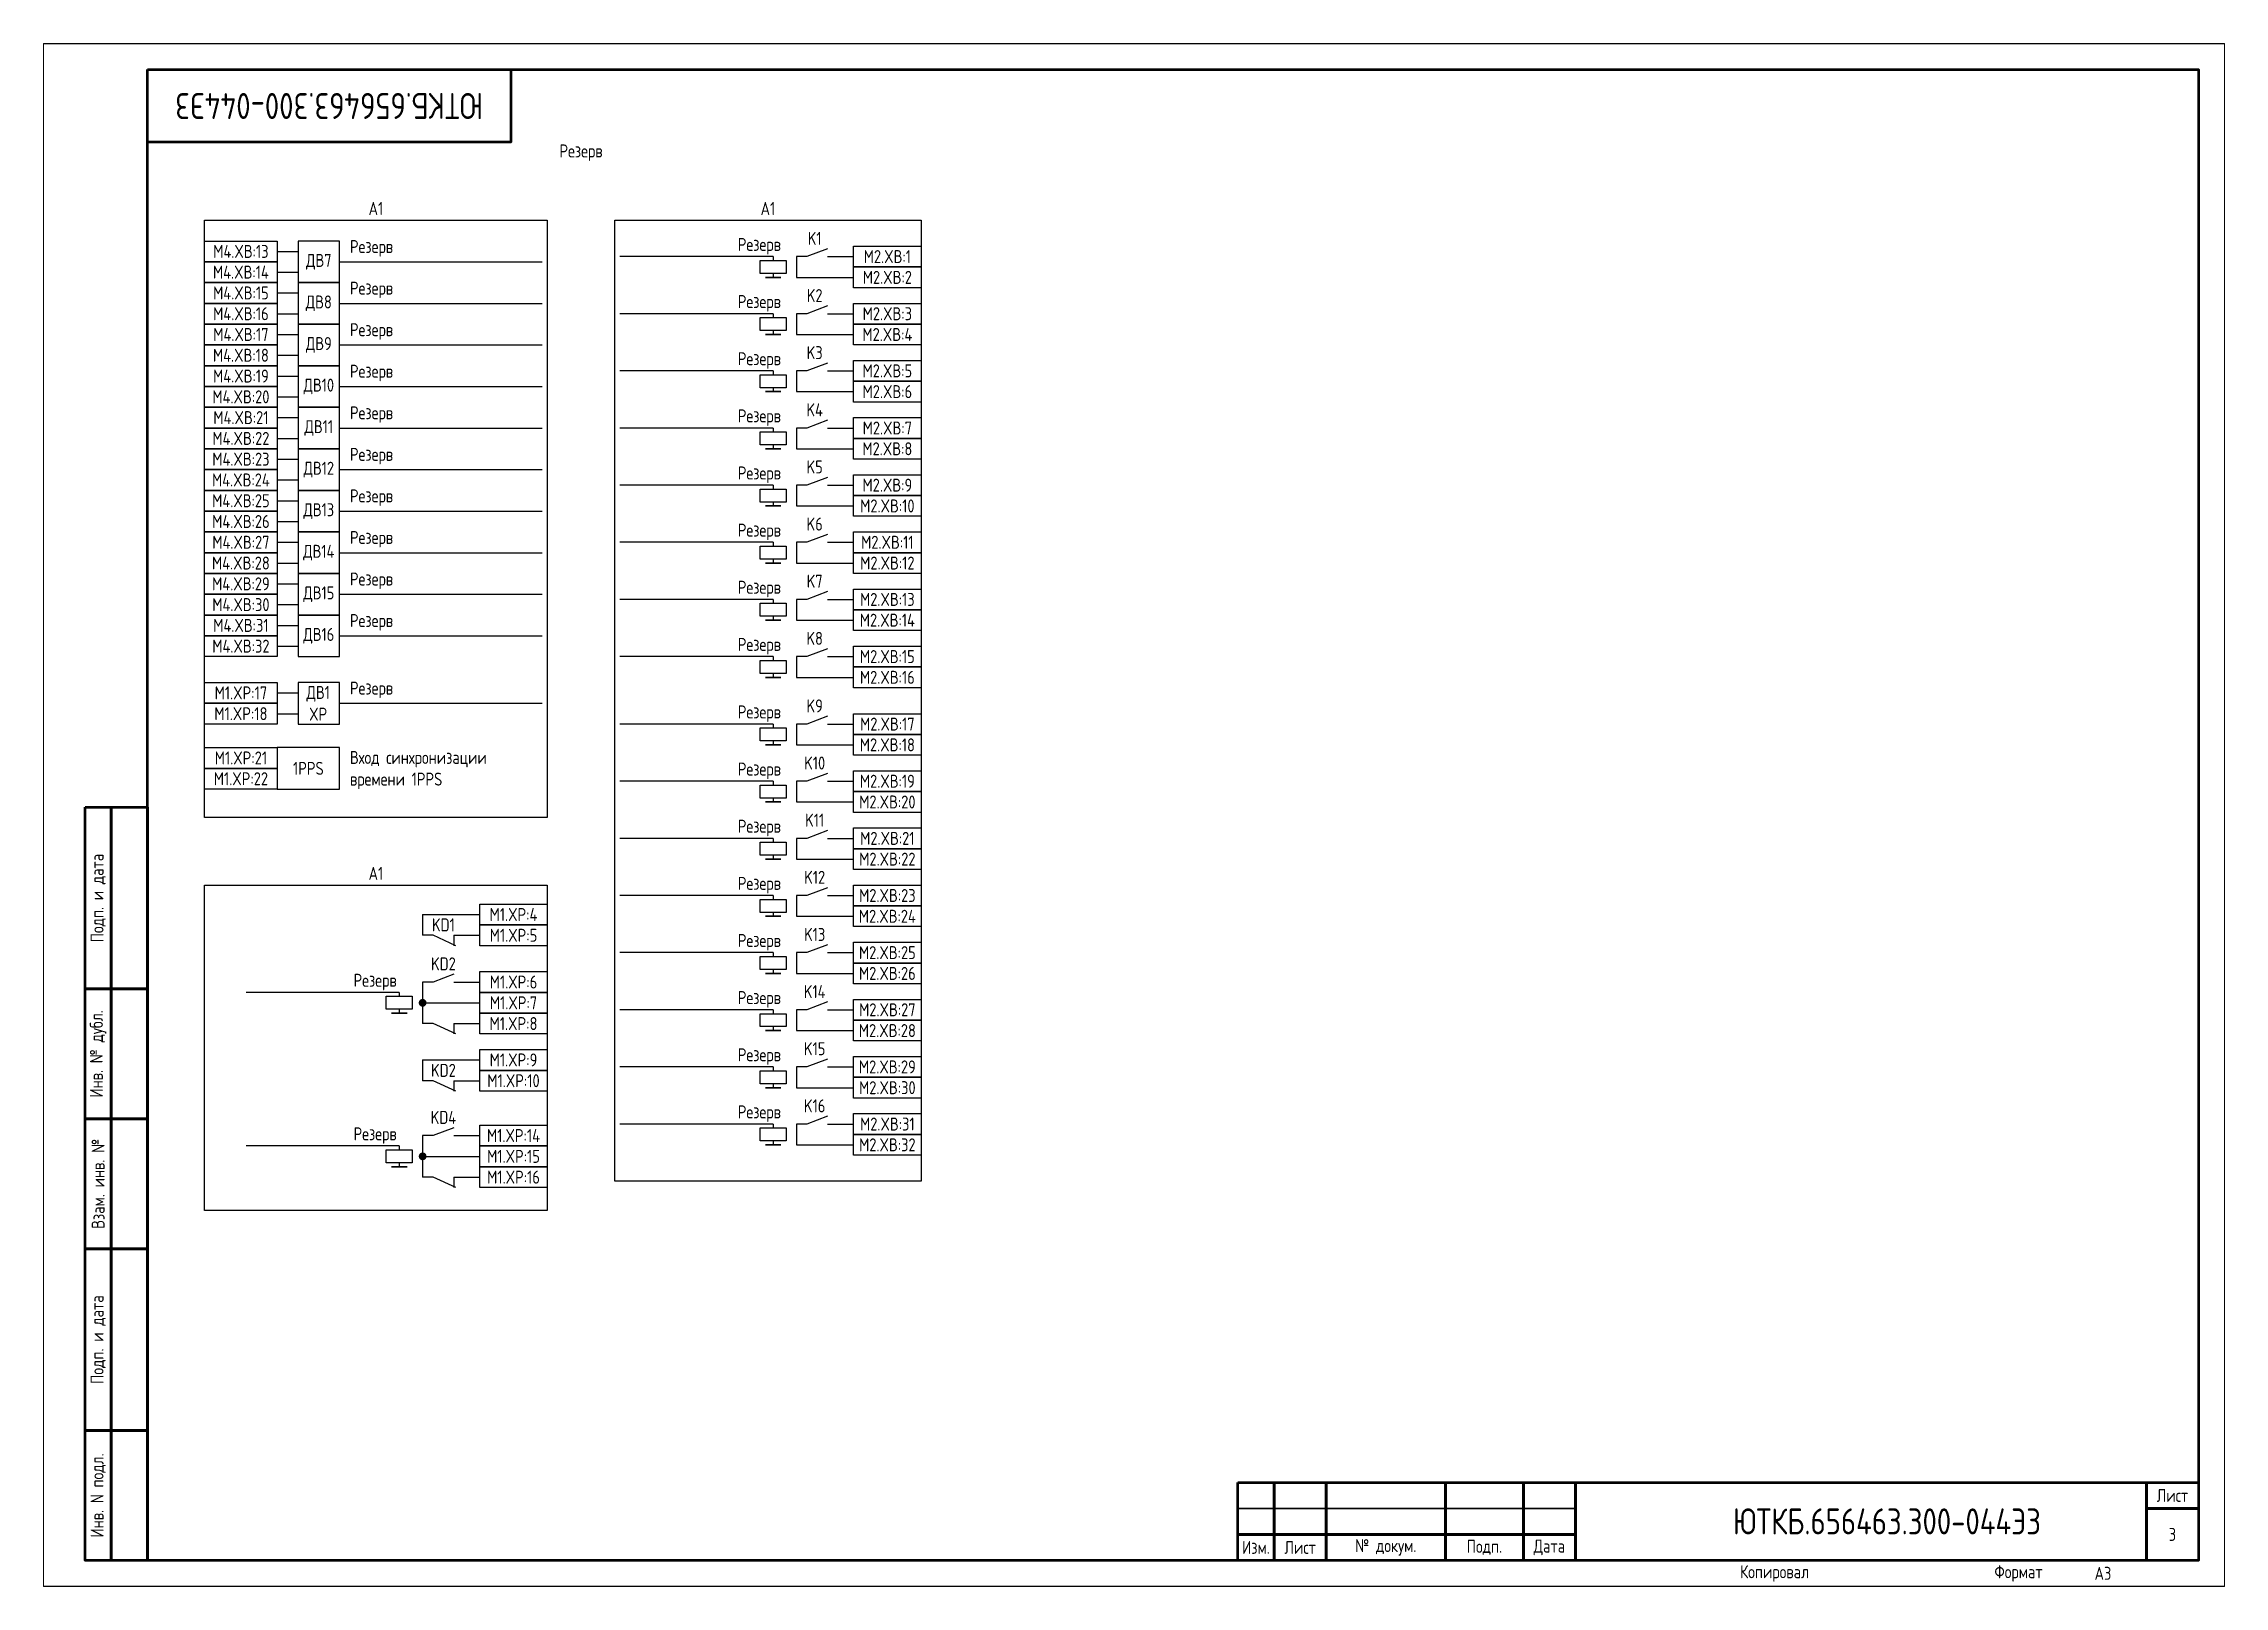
# Paper-space layout 'Лист3' of a CAD drawing. Header units: millimetres, sheet in inches. Extents: x 77.7 to 101.3, y 96.7 to 113.3.
# The model-space entities are those that its viewports show. They can reach past a viewport. Long polylines and large blocks are cut down to what shows.
import ezdxf

# ---------------------------------------------------------------- set-up
doc = ezdxf.new("R2010")
doc.units = ezdxf.units.MM
doc.styles.add('Gost_type_A', font='GOST_A.TTF')

# ---------------------------------------------------------------- blocks, each defined once
blk = doc.blocks.new('Формат_А3')
blk.add_lwpolyline([(-420, 297), (0, 297), (0, 0), (-420, 0)], close=True)
at = {"lineweight": 50}
blk.add_lwpolyline([(-400, 292), (-5, 292), (-5, 5), (-400, 5)], close=True, dxfattribs=at)
blk = doc.blocks.new('Штамп угловой верхний')
at = {"lineweight": 50}
blk.add_lwpolyline([(0, 0), (70, 0), (70, -14), (0, -14)], close=True, dxfattribs=at)
blk = doc.blocks.new('Штамп левый нижний')
at = {"lineweight": 50}
for points in [[(-12, 145), (-7, 145), (-7, 110), (-12, 110)], [(-7, 145), (0, 145), (0, 110), (-7, 110)], [(-12, 110), (-7, 110), (-7, 85), (-12, 85)], [(-7, 110), (0, 110), (0, 85), (-7, 85)], [(-12, 85), (-7, 85), (-7, 60), (-12, 60)], [(-7, 85), (0, 85), (0, 60), (-7, 60)], [(-12, 60), (-7, 60), (-7, 25), (-12, 25)], [(-7, 60), (0, 60), (0, 25), (-7, 25)], [(-12, 25), (-7, 25), (-7, 0), (-12, 0)], [(-7, 25), (0, 25), (0, 0), (-7, 0)]]:
    blk.add_lwpolyline(points, close=True, dxfattribs=at)
at = {"char_height": 2.5, "attachment_point": 5, "rotation": 90, "style": 'Gost_type_A'}
for s, insert, width in [('Подп. и дата', (-9.5, 127.5), 35), ('Инв. № дубл.', (-9.5, 97.5), 25), ('Взам. инв. №', (-9.5, 72.5), 25), ('Подп. и дата', (-9.5, 42.5), 35), ('Инв. N подл.', (-9.5, 12.5), 25)]:
    blk.add_mtext(s, dxfattribs=dict(at, insert=insert, width=width))
blk = doc.blocks.new('Штамп малый нижний')
at = {"lineweight": 50}
for points in [[(-185, 15), (-178, 15), (-178, 5), (-185, 5)], [(-178, 15), (-168, 15), (-168, 5), (-178, 5)], [(-168, 15), (-145, 15), (-145, 5), (-168, 5)], [(-145, 15), (-130, 15), (-130, 5), (-145, 5)], [(-130, 15), (-120, 15), (-120, 5), (-130, 5)], [(-120, 15), (-10, 15), (-10, 0), (-120, 0)], [(-10, 15), (0, 15), (0, 10), (-10, 10)], [(-10, 10), (0, 10), (0, 0), (-10, 0)], [(-185, 5), (-178, 5), (-178, 0), (-185, 0)], [(-178, 5), (-168, 5), (-168, 0), (-178, 0)], [(-168, 5), (-145, 5), (-145, 0), (-168, 0)], [(-145, 5), (-130, 5), (-130, 0), (-145, 0)], [(-130, 5), (-120, 5), (-120, 0), (-130, 0)]]:
    blk.add_lwpolyline(points, close=True, dxfattribs=at)
for points in [[(-185, 15), (-178, 15), (-178, 10), (-185, 10)], [(-178, 15), (-168, 15), (-168, 10), (-178, 10)], [(-168, 15), (-145, 15), (-145, 10), (-168, 10)], [(-145, 15), (-130, 15), (-130, 10), (-145, 10)], [(-130, 15), (-120, 15), (-120, 10), (-130, 10)], [(-185, 10), (-178, 10), (-178, 5), (-185, 5)], [(-178, 10), (-168, 10), (-168, 5), (-178, 5)], [(-168, 10), (-145, 10), (-145, 5), (-168, 5)], [(-145, 10), (-130, 10), (-130, 5), (-145, 5)], [(-130, 10), (-120, 10), (-120, 5), (-130, 5)]]:
    blk.add_lwpolyline(points, close=True)
at = {"char_height": 2.5, "style": 'Gost_type_A'}
for s, insert, width, attachment_point in [('Лист', (-5, 12.5), 10, 5), ('Изм.', (-181.5, 2.5), 7, 5), ('Лист', (-173, 2.5), 10, 5), ('№ докум.', (-156.5, 2.5), 23, 5), ('Подп.', (-137.5, 2.5), 15, 5), ('Дата', (-125, 2.5), 10, 5), ('Копировал', (-75, -2.53), 13.1202, 6), ('Формат', (-30, -2.53), 13.1202, 6)]:
    blk.add_mtext(s, dxfattribs=dict(at, insert=insert, width=width, attachment_point=attachment_point))
blk = doc.blocks.new('POINT')
at = {"const_width": 0.75}
blk.add_lwpolyline([(-0.375, 0, 1), (0.375, 0, 1)], format="xyb", close=True, dxfattribs=at)

msp = doc.modelspace()

# ---------------------------------------------------------------- linework, layer by layer
for p, q in [((885, 257), (889, 257)), ((885, 253), (889, 253)), ((897, 255), (936, 255)), ((980.5, 256), (951, 256)), ((980.5, 256), (980.5, 255.25)), ((980.5, 252.75), (980.5, 252)), ((885, 249), (889, 249)), ((885, 245), (889, 245)), ((897, 247), (936, 247)), ((980.5, 245), (951, 245)), ((980.5, 245), (980.5, 244.25)), ((885, 241), (889, 241)), ((980.5, 241.75), (980.5, 241)), ((885, 237), (889, 237)), ((897, 239), (936, 239)), ((885, 233), (889, 233)), ((897, 231), (936, 231)), ((980.5, 234), (951, 234)), ((980.5, 234), (980.5, 233.25)), ((885, 229), (889, 229)), ((980.5, 230.75), (980.5, 230)), ((885, 225), (889, 225)), ((897, 223), (936, 223)), ((980.5, 223), (951, 223)), ((980.5, 223), (980.5, 222.25)), ((885, 221), (889, 221)), ((980.5, 219.75), (980.5, 219)), ((885, 217), (889, 217)), ((897, 215), (936, 215)), ((885, 213), (889, 213)), ((980.5, 212), (951, 212)), ((980.5, 212), (980.5, 211.25)), ((885, 209), (889, 209)), ((897, 207), (936, 207)), ((980.5, 208.75), (980.5, 208)), ((885, 205), (889, 205)), ((885, 201), (889, 201)), ((897, 199), (936, 199)), ((980.5, 201), (951, 201)), ((980.5, 201), (980.5, 200.25)), ((980.5, 197.75), (980.5, 197)), ((885, 197), (889, 197)), ((885, 193), (889, 193)), ((885, 189), (889, 189)), ((897, 191), (936, 191)), ((980.5, 190), (951, 190)), ((980.5, 190), (980.5, 189.25)), ((885, 185), (889, 185)), ((980.5, 186.75), (980.5, 186)), ((885, 181), (889, 181)), ((897, 183), (936, 183)), ((980.5, 179), (951, 179)), ((980.5, 179), (980.5, 178.25)), ((980.5, 175.75), (980.5, 175)), ((885, 172), (889, 172)), ((885, 168), (889, 168)), ((897, 170), (936, 170)), ((980.5, 166), (951, 166)), ((980.5, 166), (980.5, 165.25)), ((980.5, 162.75), (980.5, 162)), ((980.5, 155), (951, 155)), ((980.5, 155), (980.5, 154.25)), ((980.5, 151.75), (980.5, 151)), ((980.5, 144), (951, 144)), ((980.5, 144), (980.5, 143.25)), ((980.5, 140.75), (980.5, 140)), ((980.5, 133), (951, 133)), ((980.5, 133), (980.5, 132.25)), ((913, 129.34), (913, 125.34)), ((980.5, 129.75), (980.5, 129)), ((919, 125.34), (919, 123.34)), ((980.5, 122), (951, 122)), ((980.5, 122), (980.5, 121.25)), ((980.5, 118.75), (980.5, 118)), ((908.5, 114.34), (879, 114.34)), ((908.5, 114.34), (908.5, 113.59)), ((908.5, 111.09), (908.5, 110.34)), ((980.5, 111), (951, 111)), ((980.5, 111), (980.5, 110.25)), ((919, 108.34), (919, 106.34)), ((980.5, 107.75), (980.5, 107)), ((913, 101.34), (913, 97.34)), ((919, 97.34), (919, 95.34)), ((980.5, 100), (951, 100)), ((980.5, 100), (980.5, 99.25)), ((980.5, 96.75), (980.5, 96)), ((980.5, 89), (951, 89)), ((980.5, 89), (980.5, 88.25)), ((908.5, 84.78), (879, 84.78)), ((908.5, 84.78), (908.5, 84.03)), ((980.5, 85.75), (980.5, 85)), ((908.5, 81.53), (908.5, 80.78)), ((919, 78.78), (919, 76.78))]:
    msp.add_line(p, q)
at = {"ltscale": 4.32}
for p, q in [((991, 257.5), (987, 256)), ((991, 246.5), (987, 245)), ((991, 235.5), (987, 234)), ((991, 224.5), (987, 223)), ((991, 213.5), (987, 212)), ((991, 202.5), (987, 201)), ((991, 191.5), (987, 190)), ((991, 180.5), (987, 179)), ((991, 167.5), (987, 166)), ((991, 156.5), (987, 155)), ((991, 145.5), (987, 144)), ((991, 134.5), (987, 133)), ((919.39, 123.34), (915, 125.34)), ((991, 123.5), (987, 122)), ((919, 117.84), (915, 116.34)), ((991, 112.5), (987, 111)), ((919.39, 106.34), (915, 108.34)), ((991, 101.5), (987, 100)), ((919.39, 95.34), (915, 97.34)), ((919, 88.28), (915, 86.78)), ((991, 90.5), (987, 89)), ((919.39, 76.78), (915, 78.78))]:
    msp.add_line(p, q, dxfattribs=at)
at = {"ltscale": 1.08}
for p, q in [((987, 256), (985, 256)), ((985, 256), (985, 252)), ((985, 252), (996, 252)), ((991, 256), (996, 256)), ((987, 245), (985, 245)), ((985, 245), (985, 241)), ((991, 245), (996, 245)), ((985, 241), (996, 241)), ((987, 234), (985, 234)), ((985, 234), (985, 230)), ((991, 234), (996, 234)), ((985, 230), (996, 230)), ((987, 223), (985, 223)), ((985, 223), (985, 219)), ((991, 223), (996, 223)), ((985, 219), (996, 219)), ((987, 212), (985, 212)), ((985, 212), (985, 208)), ((991, 212), (996, 212)), ((985, 208), (996, 208)), ((987, 201), (985, 201)), ((985, 201), (985, 197)), ((991, 201), (996, 201)), ((985, 197), (996, 197)), ((987, 190), (985, 190)), ((985, 190), (985, 186)), ((991, 190), (996, 190)), ((985, 186), (996, 186)), ((987, 179), (985, 179)), ((985, 179), (985, 175)), ((991, 179), (996, 179)), ((985, 175), (996, 175)), ((987, 166), (985, 166)), ((985, 166), (985, 162)), ((991, 166), (996, 166)), ((985, 162), (996, 162)), ((987, 155), (985, 155)), ((985, 155), (985, 151)), ((991, 155), (996, 155)), ((985, 151), (996, 151)), ((987, 144), (985, 144)), ((985, 144), (985, 140)), ((991, 144), (996, 144)), ((985, 140), (996, 140)), ((987, 133), (985, 133)), ((985, 133), (985, 129)), ((991, 133), (996, 133)), ((913, 129.34), (924, 129.34)), ((985, 129), (996, 129)), ((915, 125.34), (913, 125.34)), ((919, 125.34), (924, 125.34)), ((987, 122), (985, 122)), ((985, 122), (985, 118)), ((991, 122), (996, 122)), ((985, 118), (996, 118)), ((915, 116.34), (913, 116.34)), ((913, 116.34), (913, 108.34)), ((919, 116.34), (924, 116.34)), ((913, 112.34), (924, 112.34)), ((987, 111), (985, 111)), ((985, 111), (985, 107)), ((991, 111), (996, 111)), ((915, 108.34), (913, 108.34)), ((919, 108.34), (924, 108.34)), ((985, 107), (996, 107)), ((913, 101.34), (924, 101.34)), ((915, 97.34), (913, 97.34)), ((919, 97.34), (924, 97.34)), ((987, 100), (985, 100)), ((985, 100), (985, 96)), ((991, 100), (996, 100)), ((985, 96), (996, 96)), ((987, 89), (985, 89)), ((985, 89), (985, 85)), ((991, 89), (996, 89)), ((915, 86.78), (913, 86.78)), ((913, 86.78), (913, 78.78)), ((919, 86.78), (924, 86.78)), ((985, 85), (996, 85)), ((913, 82.78), (924, 82.78)), ((915, 78.78), (913, 78.78)), ((919, 78.78), (924, 78.78))]:
    msp.add_line(p, q, dxfattribs=at)
for points in [[(1557, 420), (1557, 0), (1260, 0), (1260, 420)], [(871, 263), (937, 263), (937, 148), (871, 148)], [(950, 263), (1009, 263), (1009, 78), (950, 78)], [(871, 259), (885, 259), (885, 255), (871, 255)], [(996, 258), (1009, 258), (1009, 254), (996, 254)], [(871, 255), (885, 255), (885, 251), (871, 251)], [(983, 255.25), (983, 252.75), (978, 252.75), (978, 255.25)], [(982, 252), (979, 252)], [(996, 254), (1009, 254), (1009, 250), (996, 250)], [(871, 251), (885, 251), (885, 247), (871, 247)], [(871, 247), (885, 247), (885, 243), (871, 243)], [(983, 244.25), (983, 241.75), (978, 241.75), (978, 244.25)], [(996, 247), (1009, 247), (1009, 243), (996, 243)], [(871, 243), (885, 243), (885, 239), (871, 239)], [(982, 241), (979, 241)], [(996, 243), (1009, 243), (1009, 239), (996, 239)], [(871, 239), (885, 239), (885, 235), (871, 235)], [(996, 236), (1009, 236), (1009, 232), (996, 232)], [(871, 235), (885, 235), (885, 231), (871, 231)], [(871, 231), (885, 231), (885, 227), (871, 227)], [(983, 233.25), (983, 230.75), (978, 230.75), (978, 233.25)], [(996, 232), (1009, 232), (1009, 228), (996, 228)], [(871, 227), (885, 227), (885, 223), (871, 223)], [(982, 230), (979, 230)], [(871, 223), (885, 223), (885, 219), (871, 219)], [(996, 225), (1009, 225), (1009, 221), (996, 221)], [(871, 219), (885, 219), (885, 215), (871, 215)], [(983, 222.25), (983, 219.75), (978, 219.75), (978, 222.25)], [(982, 219), (979, 219)], [(996, 221), (1009, 221), (1009, 217), (996, 217)], [(871, 215), (885, 215), (885, 211), (871, 211)], [(871, 211), (885, 211), (885, 207), (871, 207)], [(983, 211.25), (983, 208.75), (978, 208.75), (978, 211.25)], [(996, 214), (1009, 214), (1009, 210), (996, 210)], [(996, 210), (1009, 210), (1009, 206), (996, 206)], [(871, 207), (885, 207), (885, 203), (871, 203)], [(982, 208), (979, 208)], [(871, 203), (885, 203), (885, 199), (871, 199)], [(996, 203), (1009, 203), (1009, 199), (996, 199)], [(871, 199), (885, 199), (885, 195), (871, 195)], [(983, 200.25), (983, 197.75), (978, 197.75), (978, 200.25)], [(996, 199), (1009, 199), (1009, 195), (996, 195)], [(871, 195), (885, 195), (885, 191), (871, 191)], [(982, 197), (979, 197)], [(871, 191), (885, 191), (885, 187), (871, 187)], [(983, 189.25), (983, 186.75), (978, 186.75), (978, 189.25)], [(996, 192), (1009, 192), (1009, 188), (996, 188)], [(871, 187), (885, 187), (885, 183), (871, 183)], [(982, 186), (979, 186)], [(996, 188), (1009, 188), (1009, 184), (996, 184)], [(871, 183), (885, 183), (885, 179), (871, 179)], [(996, 181), (1009, 181), (1009, 177), (996, 177)], [(983, 178.25), (983, 175.75), (978, 175.75), (978, 178.25)], [(996, 177), (1009, 177), (1009, 173), (996, 173)], [(871, 174), (885, 174), (885, 170), (871, 170)], [(982, 175), (979, 175)], [(871, 170), (885, 170), (885, 166), (871, 166)], [(996, 168), (1009, 168), (1009, 164), (996, 164)], [(983, 165.25), (983, 162.75), (978, 162.75), (978, 165.25)], [(996, 164), (1009, 164), (1009, 160), (996, 160)], [(871, 161.48), (885, 161.48), (885, 157.48), (871, 157.48)], [(982, 162), (979, 162)], [(871, 157.48), (885, 157.48), (885, 153.48), (871, 153.48)], [(996, 157), (1009, 157), (1009, 153), (996, 153)], [(983, 154.25), (983, 151.75), (978, 151.75), (978, 154.25)], [(996, 153), (1009, 153), (1009, 149), (996, 149)], [(982, 151), (979, 151)], [(983, 143.25), (983, 140.75), (978, 140.75), (978, 143.25)], [(996, 146), (1009, 146), (1009, 142), (996, 142)], [(982, 140), (979, 140)], [(996, 142), (1009, 142), (1009, 138), (996, 138)], [(871, 135), (937, 135), (937, 72.33), (871, 72.33)], [(996, 135), (1009, 135), (1009, 131), (996, 131)], [(924, 131.34), (937, 131.34), (937, 127.34), (924, 127.34)], [(983, 132.25), (983, 129.75), (978, 129.75), (978, 132.25)], [(996, 131), (1009, 131), (1009, 127), (996, 127)], [(924, 127.34), (937, 127.34), (937, 123.34), (924, 123.34)], [(982, 129), (979, 129)], [(996, 124), (1009, 124), (1009, 120), (996, 120)], [(924, 118.34), (937, 118.34), (937, 114.34), (924, 114.34)], [(983, 121.25), (983, 118.75), (978, 118.75), (978, 121.25)], [(982, 118), (979, 118)], [(996, 120), (1009, 120), (1009, 116), (996, 116)], [(911, 113.59), (911, 111.09), (906, 111.09), (906, 113.59)], [(924, 114.34), (937, 114.34), (937, 110.34), (924, 110.34)], [(910, 110.34), (907, 110.34)], [(924, 110.34), (937, 110.34), (937, 106.34), (924, 106.34)], [(983, 110.25), (983, 107.75), (978, 107.75), (978, 110.25)], [(996, 113), (1009, 113), (1009, 109), (996, 109)], [(982, 107), (979, 107)], [(996, 109), (1009, 109), (1009, 105), (996, 105)], [(924, 103.34), (937, 103.34), (937, 99.34), (924, 99.34)], [(996, 102), (1009, 102), (1009, 98), (996, 98)], [(924, 99.34), (937, 99.34), (937, 95.34), (924, 95.34)], [(983, 99.25), (983, 96.75), (978, 96.75), (978, 99.25)], [(996, 98), (1009, 98), (1009, 94), (996, 94)], [(982, 96), (979, 96)], [(924, 88.78), (937, 88.78), (937, 84.78), (924, 84.78)], [(983, 88.25), (983, 85.75), (978, 85.75), (978, 88.25)], [(996, 91), (1009, 91), (1009, 87), (996, 87)], [(911, 84.03), (911, 81.53), (906, 81.53), (906, 84.03)], [(924, 84.78), (937, 84.78), (937, 80.78), (924, 80.78)], [(982, 85), (979, 85)], [(996, 87), (1009, 87), (1009, 83), (996, 83)], [(910, 80.78), (907, 80.78)], [(924, 80.78), (937, 80.78), (937, 76.78), (924, 76.78)]]:
    msp.add_lwpolyline(points, close=True)
at = {"ltscale": 4}
for points in [[(889, 251), (897, 251), (897, 259), (889, 259)], [(889, 243), (897, 243), (897, 251), (889, 251)], [(889, 235), (897, 235), (897, 243), (889, 243)], [(889, 227), (897, 227), (897, 235), (889, 235)], [(889, 219), (897, 219), (897, 227), (889, 227)], [(889, 211), (897, 211), (897, 219), (889, 219)], [(889, 203), (897, 203), (897, 211), (889, 211)], [(889, 195), (897, 195), (897, 203), (889, 203)], [(889, 187), (897, 187), (897, 195), (889, 195)], [(889, 179), (897, 179), (897, 187), (889, 187)], [(889, 166), (897, 166), (897, 174), (889, 174)], [(885, 153.48), (897, 153.48), (897, 161.48), (885, 161.48)]]:
    msp.add_lwpolyline(points, close=True, dxfattribs=at)

# ---------------------------------------------------------------- block references
at = {"color": 1}
for name, p in [('Формат_А3', (840, 0)), ('Формат_А3', (1260, 0)), ('Штамп левый нижний', (860, 5)), ('Штамп малый нижний', (1255, 5))]:
    msp.add_blockref(name, p, dxfattribs=at)
for name, p in [('Штамп угловой верхний', (860, 292)), ('POINT', (913, 112.34)), ('POINT', (913, 82.78))]:
    msp.add_blockref(name, p)

# ---------------------------------------------------------------- texts
at = {"insert": (895, 285), "char_height": 5, "width": 70, "attachment_point": 5, "rotation": 180, "style": 'Gost_type_A'}
msp.add_mtext('ЮТКБ.656463.300-044Э3', dxfattribs=at)
at = {"char_height": 2.5, "style": 'Gost_type_A'}
for s, insert, width, attachment_point, line_spacing_factor in [('Резерв', (943.5, 276), 197, 5, 0.9), ('A1', (904, 264), 66, 8, 0.9), ('A1', (979.5, 264), 59, 8, 0.9), ('A1', (904, 136), 66, 8, 0.9), ('Резерв', (908, 116.34), 37, 6, 0.8), ('Резерв', (908, 86.78), 37, 6, 0.8)]:
    msp.add_mtext(s, dxfattribs=dict(at, insert=insert, width=width, attachment_point=attachment_point, line_spacing_factor=line_spacing_factor))
at = {"style": 'Gost_type_A'}
for s, insert, char_height, width, attachment_point in [('K1', (988.5, 259.5), 2.5, 5, 5), ('M4.XВ:13', (878, 257), 2.5, 14, 5), ('ДВ7', (893, 255), 2.5, 7.9998, 5), ('Резерв', (899, 256), 2.5, 27.8465, 7), ('Резерв', (982, 258), 2.5, 31.0015, 6), ('M2.XВ:1', (1002.5, 256), 2.5, 13, 5), ('M4.XВ:14', (878, 253), 2.5, 14, 5), ('M2.XВ:2', (1002.5, 252), 2.5, 13, 5), ('M4.XВ:15', (878, 249), 2.5, 14, 5), ('ДВ8', (893, 247), 2.5, 7.9998, 5), ('Резерв', (899, 248), 2.5, 27.8465, 7), ('Резерв', (982, 247), 2.5, 31.0015, 6), ('K2', (988.5, 248.5), 2.5, 5, 5), ('M4.XВ:16', (878, 245), 2.5, 14, 5), ('M2.XВ:3', (1002.5, 245), 2.5, 13, 5), ('M4.XВ:17', (878, 241), 2.5, 14, 5), ('ДВ9', (893, 239), 2.5, 7.9998, 5), ('Резерв', (899, 240), 2.5, 27.8465, 7), ('M2.XВ:4', (1002.5, 241), 2.5, 13, 5), ('M4.XВ:18', (878, 237), 2.5, 14, 5), ('Резерв', (982, 236), 2.5, 31.0015, 6), ('K3', (988.5, 237.5), 2.5, 5, 5), ('M2.XВ:5', (1002.5, 234), 2.5, 13, 5), ('M4.XВ:19', (878, 233), 2.5, 14, 5), ('ДВ10', (893, 231), 2.5, 7.9998, 5), ('Резерв', (899, 232), 2.5, 27.8465, 7), ('M2.XВ:6', (1002.5, 230), 2.5, 13, 5), ('M4.XВ:20', (878, 229), 2.5, 14, 5), ('Резерв', (899, 224), 2.5, 27.8465, 7), ('K4', (988.5, 226.5), 2.5, 5, 5), ('M4.XВ:21', (878, 225), 2.5, 14, 5), ('ДВ11', (893, 223), 2.5, 7.9998, 5), ('Резерв', (982, 225), 2.5, 31.0015, 6), ('M2.XВ:7', (1002.5, 223), 2.5, 13, 5), ('M4.XВ:22', (878, 221), 2.5, 14, 5), ('Резерв', (899, 216), 2.5, 27.8465, 7), ('M2.XВ:8', (1002.5, 219), 2.5, 13, 5), ('M4.XВ:24', (878, 213), 2.5, 14, 5), ('M4.XВ:23', (878, 217), 2.5, 14, 5), ('ДВ12', (893, 215), 2.5, 7.9998, 5), ('Резерв', (982, 214), 2.5, 31.0015, 6), ('K5', (988.5, 215.5), 2.5, 5, 5), ('M4.XВ:25', (878, 209), 2.5, 14, 5), ('Резерв', (899, 208), 2.5, 27.8465, 7), ('M2.XВ:9', (1002.5, 212), 2.5, 13, 5), ('M4.XВ:26', (878, 205), 2.5, 14, 5), ('ДВ13', (893, 207), 2.5, 7.9998, 5), ('M2.XВ:10', (1002.5, 208), 2.5, 13, 5), ('M4.XВ:27', (878, 201), 2.5, 14, 5), ('Резерв', (899, 200), 2.5, 27.8465, 7), ('Резерв', (982, 203), 2.5, 31.0015, 6), ('K6', (988.5, 204.5), 2.5, 5, 5), ('M2.XВ:11', (1002.5, 201), 2.5, 13, 5), ('M4.XВ:28', (878, 197), 2.5, 14, 5), ('ДВ14', (893, 199), 2.5, 7.9998, 5), ('M2.XВ:12', (1002.5, 197), 2.5, 13, 5), ('M4.XВ:29', (878, 193), 2.5, 14, 5), ('Резерв', (899, 192), 2.5, 27.8465, 7), ('Резерв', (982, 192), 2.5, 31.0015, 6), ('K7', (988.5, 193.5), 2.5, 5, 5), ('M4.XВ:30', (878, 189), 2.5, 14, 5), ('ДВ15', (893, 191), 2.5, 7.9998, 5), ('M2.XВ:13', (1002.5, 190), 2.5, 13, 5), ('M4.XВ:31', (878, 185), 2.5, 14, 5), ('Резерв', (899, 184), 2.5, 27.8465, 7), ('M2.XВ:14', (1002.5, 186), 2.5, 13, 5), ('M4.XВ:32', (878, 181), 2.5, 14, 5), ('ДВ16', (893, 183), 2.5, 7.9998, 5), ('Резерв', (982, 181), 2.5, 31.0015, 6), ('K8', (988.5, 182.5), 2.5, 5, 5), ('M2.XВ:15', (1002.5, 179), 2.5, 13, 5), ('M1.XP:17', (878, 172), 2.5, 14, 5), ('ДВ1 XP', (892.88, 170), 2.5, 7.7588, 5), ('Резерв', (899, 171), 2.5, 37, 7), ('M2.XВ:16', (1002.5, 175), 2.5, 13, 5), ('M1.XP:18', (878, 168), 2.5, 14, 5), ('Резерв', (982, 168), 2.5, 31.0015, 6), ('K9', (988.5, 169.5), 2.5, 5, 5), ('M2.XВ:17', (1002.5, 166), 2.5, 13, 5), ('M1.XP:21', (878, 159.48), 2.5, 14, 5), ('Вход синхронизации\\Pвремени 1PPS', (899, 153.48), 2.5, 35.9749, 7), ('K10', (988.5, 158.5), 2.5, 5, 5), ('M2.XВ:18', (1002.5, 162), 2.5, 13, 5), ('M1.XP:22', (878, 155.48), 2.5, 14, 5), ('1PPS', (891, 157.48), 2.5, 12, 5), ('Резерв', (982, 157), 2.5, 31.0015, 6), ('M2.XВ:19', (1002.5, 155), 2.5, 13, 5), ('M2.XВ:20', (1002.5, 151), 2.5, 13, 5), ('Резерв', (982, 146), 2.5, 31.0015, 6), ('K11', (988.5, 147.5), 2.5, 5, 5), ('M2.XВ:21', (1002.5, 144), 2.5, 13, 5), ('M2.XВ:22', (1002.5, 140), 2.5, 13, 5), ('Резерв', (982, 135), 2.5, 31.0015, 6), ('K12', (988.5, 136.5), 2.5, 5, 5), ('M1.XP:4', (930.5, 129.34), 2.5, 13, 5), ('M2.XВ:24', (1002.5, 129), 2.5, 13, 5), ('M2.XВ:23', (1002.5, 133), 2.5, 13, 5), ('KD1', (917, 127.34), 2.5, 8, 5), ('M1.XP:5', (930.5, 125.34), 2.5, 13, 5), ('K13', (988.5, 125.5), 2.5, 5, 5), ('Резерв', (982, 124), 2.5, 31.0015, 6), ('M2.XВ:25', (1002.5, 122), 2.5, 13, 5), ('KD2', (917, 119.84), 2.5, 8, 5), ('M2.XВ:26', (1002.5, 118), 2.5, 13, 5), ('M1.XP:6', (930.5, 116.34), 2.5, 13, 5), ('M1.XP:7', (930.5, 112.34), 2.5, 13, 5), ('Резерв', (982, 113), 2.5, 31.0015, 6), ('K14', (988.5, 114.5), 2.5, 5, 5), ('M1.XP:8', (930.5, 108.34), 2.5, 13, 5), ('M2.XВ:27', (1002.5, 111), 2.5, 13, 5), ('M2.XВ:28', (1002.5, 107), 2.5, 13, 5), ('M1.XP:9', (930.5, 101.34), 2.5, 13, 5), ('Резерв', (982, 102), 2.5, 31.0015, 6), ('K15', (988.5, 103.5), 2.5, 5, 5), ('M2.XВ:29', (1002.5, 100), 2.5, 13, 5), ('KD2', (917, 99.34), 2.5, 8, 5), ('M1.XP:10', (930.5, 97.34), 2.5, 13, 5), ('M2.XВ:30', (1002.5, 96), 2.5, 13, 5), ('Резерв', (982, 91), 2.5, 31.0015, 6), ('K16', (988.5, 92.5), 2.5, 5, 5), ('KD4', (917, 90.28), 2.5, 8, 5), ('M2.XВ:31', (1002.5, 89), 2.5, 13, 5), ('M1.XP:14', (930.5, 86.78), 2.5, 13, 5), ('M1.XP:15', (930.5, 82.78), 2.5, 13, 5), ('M2.XВ:32', (1002.5, 85), 2.5, 13, 5), ('M1.XP:16', (930.5, 78.78), 2.5, 13, 5), ('ЮТКБ.656463.300-044Э3', (1195, 12.5), 5, 120, 5), ('3', (1250, 10), 2.5, 10, 5), ('A3', (1235, 2.5), 2.5, 20, 4)]:
    msp.add_mtext(s, dxfattribs=dict(at, insert=insert, char_height=char_height, width=width, attachment_point=attachment_point))

psp = doc.layouts.new('Лист3')

# ---------------------------------------------------------------- viewports
at = {"layer": '0'}
psp.add_viewport(center=(89.532, 105.008), size=(23.589, 16.681), view_center_point=(1050, 148.5), view_height=297, dxfattribs=at)

doc.saveas('drawing.dxf')
